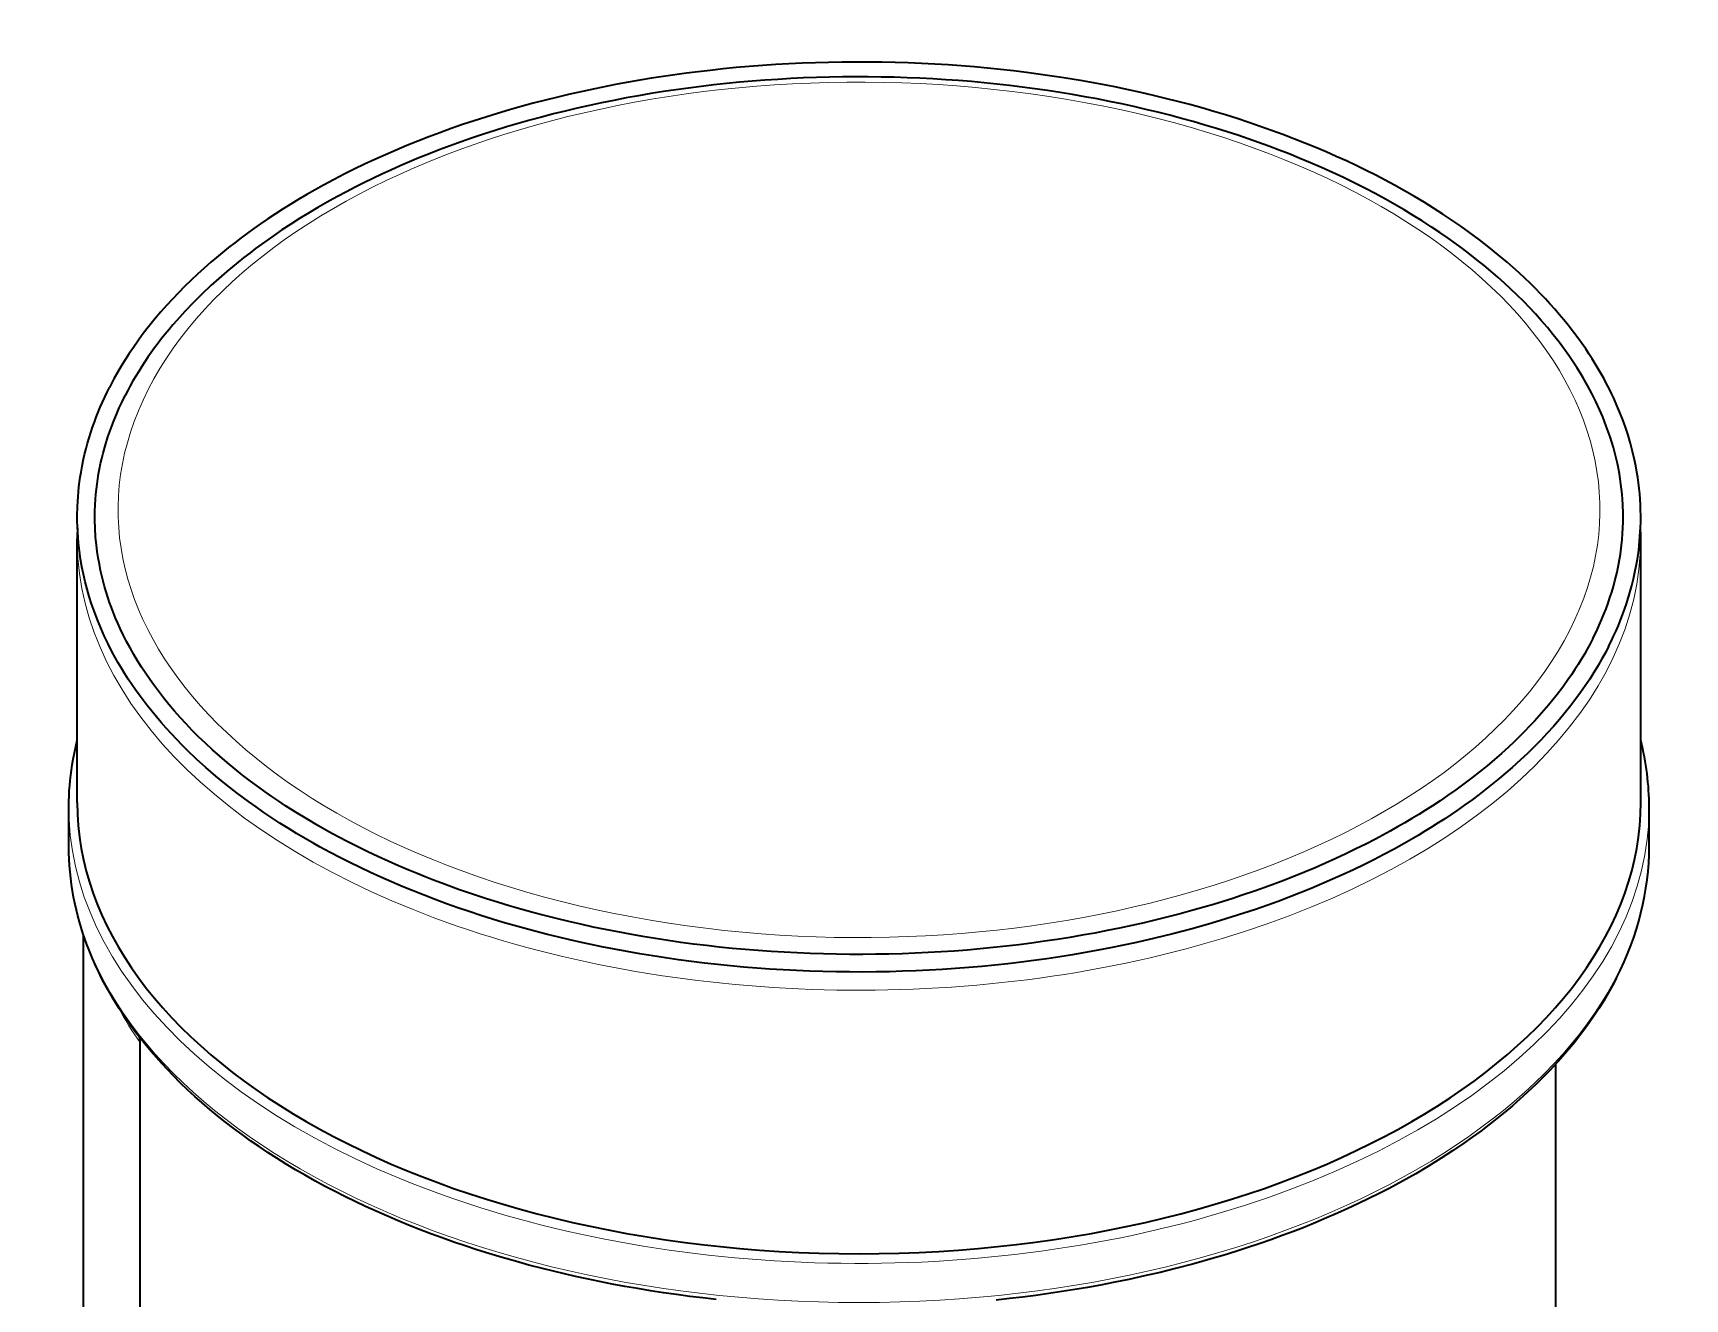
# Model space of a CAD drawing. Extents: x -1556 to 2480, y -1748 to 2591.
# Drawn here: x 1239.2 to 1630.2, y 2257.8 to 2557.4 of the extents above; entities that cross this region are included whole.
import ezdxf

# ---------------------------------------------------------------- set-up
doc = ezdxf.new("R2010")
doc.units = 0

msp = doc.modelspace()

# ---------------------------------------------------------------- linework, layer by layer
at = {"color": 7, "lineweight": 35}
for p, q in [((1249.69519, 2375.332764), (1249.69519, 2437.685059)), ((1619.69519, 2375.338867), (1619.69519, 2437.691406)), ((1251.19519, 1551.172241), (1251.19519, 2343.86792)), ((1264.556885, 1511.489502), (1264.556885, 2318.499268)), ((1599.623901, 1597.619385), (1599.623901, 2313.430176))]:
    msp.add_line(p, q, dxfattribs=at)
at = {"color": 7, "lineweight": 35, "ltscale": 0.231281}
msp.add_line((1247.69519, 2364.926758), (1247.69519, 2374.177979), dxfattribs=at)
at = {"color": 7, "lineweight": 35, "ltscale": 0.231274}
msp.add_line((1621.69519, 2364.933105), (1621.69519, 2374.184082), dxfattribs=at)
at = {"color": 7, "lineweight": 35}
for points in [[(1612.07019, 2412.204102), (1612.688354, 2413.447754), (1613.283936, 2414.702637), (1613.850952, 2415.955811), (1614.394775, 2417.219238), (1614.910278, 2418.480957), (1615.401855, 2419.752441), (1615.865479, 2421.022461), (1616.304688, 2422.301025), (1616.994629, 2424.49585), (1617.606934, 2426.699707), (1617.989868, 2428.250488), (1618.334229, 2429.804199), (1618.640015, 2431.361816), (1618.907104, 2432.921875), (1619.211304, 2435.073486), (1619.441772, 2437.228516), (1619.598389, 2439.386475), (1619.68103, 2441.545898), (1619.694336, 2443.20459), (1619.674561, 2444.494141), (1619.628296, 2445.783203), (1619.555786, 2447.072754), (1619.456909, 2448.360352), (1619.331543, 2449.648438), (1619.180176, 2450.933594), (1619.002197, 2452.219238), (1618.79834, 2453.501465), (1618.533691, 2454.962891), (1618.235107, 2456.421875), (1617.784302, 2458.361816), (1617.273315, 2460.296631), (1616.702637, 2462.224609), (1616.072388, 2464.145508), (1615.453369, 2465.870117), (1614.786377, 2467.588623), (1614.071655, 2469.299316), (1613.309448, 2471.002197), (1612.764893, 2472.154297), (1612.20105, 2473.297363), (1611.613159, 2474.441406), (1611.006714, 2475.575684), (1610.339966, 2476.774658), (1609.653076, 2477.962402), (1608.938965, 2479.151123), (1608.205322, 2480.328125), (1607.444214, 2481.506104), (1606.664307, 2482.671875), (1605.856812, 2483.838379), (1605.03125, 2484.992188), (1603.787231, 2486.663086), (1602.495605, 2488.320313), (1601.476929, 2489.577393), (1600.430542, 2490.826172), (1599.357178, 2492.066406), (1598.25647, 2493.29834), (1597.12915, 2494.52124), (1595.974976, 2495.735352), (1594.794556, 2496.939941), (1593.587646, 2498.135498), (1592.259521, 2499.411621), (1590.901489, 2500.67627), (1589.513794, 2501.929688), (1588.096924, 2503.171387), (1585.966919, 2504.969971), (1583.775513, 2506.742188), (1581.523315, 2508.487793), (1579.211426, 2510.205566), (1577.141113, 2511.68457), (1575.026489, 2513.141846), (1572.868164, 2514.57666), (1570.666992, 2515.98877), (1568.423462, 2517.377197), (1566.138306, 2518.742188), (1563.812378, 2520.083008), (1561.446289, 2521.399414), (1559.226929, 2522.592773), (1556.974487, 2523.764648), (1554.689819, 2524.914551), (1552.373169, 2526.04248), (1550.025513, 2527.148193), (1547.647095, 2528.231445), (1545.239014, 2529.291504), (1542.801392, 2530.328613), (1540.2323, 2531.383789), (1537.632568, 2532.413574), (1535.003418, 2533.416992), (1532.345337, 2534.394531), (1529.659302, 2535.345215), (1526.945801, 2536.269531), (1524.205933, 2537.166748), (1521.440308, 2538.036621), (1518.64978, 2538.878906), (1515.835083, 2539.693359), (1512.99707, 2540.480225), (1510.136475, 2541.23877), (1507.254272, 2541.96875), (1504.351196, 2542.67041), (1501.428101, 2543.342773), (1498.485718, 2543.986816), (1495.206177, 2544.665527), (1491.905273, 2545.30835), (1487.563843, 2546.093506), (1483.190552, 2546.816406), (1478.788086, 2547.476563), (1474.359009, 2548.07373), (1471.282715, 2548.449707), (1468.195801, 2548.79541), (1465.099243, 2549.110352), (1461.993896, 2549.394775), (1458.880859, 2549.648438), (1455.760742, 2549.871582), (1452.634521, 2550.063965), (1449.503174, 2550.225098), (1446.367676, 2550.355957), (1443.22876, 2550.455322), (1440.08728, 2550.523926), (1436.944336, 2550.561523), (1433.800781, 2550.568359), (1430.657471, 2550.543945), (1427.515259, 2550.48877), (1424.375244, 2550.402344), (1421.238037, 2550.285156), (1418.104858, 2550.137207), (1414.976318, 2549.958252), (1411.853516, 2549.748535), (1408.737183, 2549.507813), (1405.628418, 2549.236816), (1402.528076, 2548.934814), (1399.43689, 2548.602539), (1396.650757, 2548.275635), (1393.873657, 2547.924316), (1391.106079, 2547.547852), (1388.348877, 2547.146973), (1385.602417, 2546.72168), (1382.867676, 2546.271729), (1380.14502, 2545.797363), (1377.435181, 2545.298828), (1375.146729, 2544.857178), (1372.178345, 2544.255127), (1369.228027, 2543.624023), (1366.296509, 2542.963867), (1363.384766, 2542.274658), (1360.493408, 2541.556641), (1357.623535, 2540.810547), (1354.775635, 2540.036133), (1351.950806, 2539.233398), (1349.14978, 2538.402832), (1346.373291, 2537.544922), (1343.62207, 2536.659668), (1340.897217, 2535.74707), (1338.199219, 2534.807617), (1335.529053, 2533.841553), (1332.887329, 2532.849121), (1330.274902, 2531.830811), (1327.692383, 2530.786621), (1325.140747, 2529.716797), (1322.620605, 2528.621582), (1320.132568, 2527.501953), (1317.67749, 2526.357422), (1315.255981, 2525.188477), (1312.868896, 2523.995605), (1310.516724, 2522.779053), (1307.952148, 2521.403809), (1305.989014, 2520.314941), (1304.053467, 2519.209473), (1302.14563, 2518.087402), (1300.266357, 2516.94873), (1298.415405, 2515.793945), (1296.593872, 2514.623535), (1294.801514, 2513.437012), (1293.039307, 2512.235352), (1291.482666, 2511.143066), (1289.950806, 2510.039063), (1288.443726, 2508.922852), (1286.962036, 2507.795166), (1285.505615, 2506.655762), (1284.075073, 2505.504883), (1282.670288, 2504.342773), (1281.291992, 2503.169922), (1279.710815, 2501.781982), (1278.16626, 2500.379395), (1276.615723, 2498.921387), (1275.104858, 2497.448242), (1273.634033, 2495.960938), (1272.203613, 2494.459473), (1270.814087, 2492.944336), (1269.46582, 2491.416016), (1268.159058, 2489.874268), (1266.894287, 2488.319824), (1266.17981, 2487.412354), (1265.07666, 2485.965332), (1264.009766, 2484.508789), (1262.97937, 2483.041992), (1261.985718, 2481.566406), (1261.029053, 2480.081299), (1260.109619, 2478.587646), (1259.227783, 2477.085449), (1258.383545, 2475.575195), (1257.32019, 2473.555908)], [(1596.133789, 2489.427734), (1594.769531, 2490.944824), (1593.366455, 2492.446533), (1591.925049, 2493.932617), (1590.445435, 2495.40332), (1588.950195, 2496.837158), (1587.418701, 2498.255371), (1585.851685, 2499.657471), (1584.249268, 2501.043457), (1582.612061, 2502.412598), (1580.94043, 2503.765381), (1579.234863, 2505.101074), (1577.495728, 2506.419434), (1576.120117, 2507.433105), (1574.14624, 2508.844238), (1572.133545, 2510.234375), (1570.08252, 2511.602539), (1567.993774, 2512.94873), (1565.868042, 2514.272461), (1563.705811, 2515.57373), (1561.50769, 2516.852295), (1559.274414, 2518.107422), (1556.851196, 2519.422363), (1554.389282, 2520.709961), (1551.889526, 2521.970703), (1549.352661, 2523.203369), (1546.779419, 2524.408203), (1544.170776, 2525.584717), (1541.527466, 2526.73291), (1538.850342, 2527.852051), (1536.487793, 2528.804443), (1534.100098, 2529.734863), (1531.688965, 2530.642578), (1529.254028, 2531.527832), (1526.796631, 2532.389648), (1524.31665, 2533.22876), (1521.81543, 2534.044434), (1519.292847, 2534.836914), (1516.563965, 2535.660645), (1513.812012, 2536.457031), (1511.03833, 2537.22583), (1508.243042, 2537.966797), (1505.427856, 2538.680176), (1502.592529, 2539.365234), (1499.738647, 2540.021973), (1496.866333, 2540.650391), (1493.977173, 2541.25), (1491.071289, 2541.821289), (1488.149902, 2542.363281), (1485.213501, 2542.876465), (1482.263184, 2543.360596), (1479.299438, 2543.81543), (1476.323486, 2544.240723), (1473.335693, 2544.636719), (1470.337402, 2545.003174), (1467.329102, 2545.339844), (1464.311768, 2545.646973), (1461.286133, 2545.923828), (1458.253174, 2546.171387), (1455.213501, 2546.388672), (1452.168213, 2546.575684), (1449.118042, 2546.73291), (1446.063965, 2546.860352), (1443.006592, 2546.957275), (1439.946899, 2547.023926), (1436.885864, 2547.060791), (1433.824097, 2547.067383), (1430.762573, 2547.043457), (1427.702271, 2546.989746), (1424.643799, 2546.905762), (1421.588135, 2546.791504), (1418.536133, 2546.647461), (1415.488647, 2546.4729), (1412.446533, 2546.268555), (1409.410522, 2546.03418), (1406.381714, 2545.77002), (1403.360596, 2545.47583), (1400.348389, 2545.151855), (1397.345581, 2544.79834), (1394.353271, 2544.415039), (1391.37207, 2544.002441), (1388.403076, 2543.560059), (1385.446777, 2543.088867), (1382.504395, 2542.588135), (1379.576172, 2542.058594), (1376.663696, 2541.5), (1373.766968, 2540.912354), (1370.887451, 2540.296387), (1368.025513, 2539.651855), (1365.182251, 2538.979004), (1362.358032, 2538.277832), (1359.554321, 2537.548828), (1356.771118, 2536.791748), (1354.01001, 2536.007324), (1351.27063, 2535.195068), (1348.554932, 2534.355957), (1345.862671, 2533.489258), (1343.195557, 2532.596191), (1340.553345, 2531.67627), (1337.937866, 2530.72998), (1335.348633, 2529.757324), (1332.787598, 2528.758789), (1330.552368, 2527.856934), (1328.319336, 2526.926758), (1326.110352, 2525.976563), (1323.924438, 2525.006104), (1321.76355, 2524.016357), (1319.626953, 2523.006836), (1317.516113, 2521.978027), (1315.430786, 2520.930176), (1313.371582, 2519.863037), (1311.089111, 2518.641357), (1308.84082, 2517.395996), (1306.627563, 2516.127441), (1304.449829, 2514.836182), (1302.30835, 2513.521973), (1300.203613, 2512.185547), (1298.13623, 2510.82666), (1296.107178, 2509.446289), (1293.979858, 2507.946045), (1291.897461, 2506.421631), (1290.500732, 2505.366211), (1289.117554, 2504.293457), (1287.76416, 2503.21582), (1286.424927, 2502.121094), (1285.115845, 2501.021973), (1283.821533, 2499.905518), (1282.557617, 2498.785156), (1281.309082, 2497.647949), (1279.186401, 2495.638184), (1277.135986, 2493.5979), (1275.158813, 2491.527344), (1273.255981, 2489.427246)], [(1608.359009, 2414.090332), (1609.277466, 2415.963135), (1609.874756, 2417.259766), (1610.442505, 2418.560791), (1610.980225, 2419.864746), (1611.488281, 2421.172363), (1611.966431, 2422.48291), (1612.414673, 2423.796631), (1612.832886, 2425.112793), (1613.221191, 2426.431641), (1613.577515, 2427.74585), (1614.088989, 2429.866699), (1614.523071, 2431.992188), (1614.879883, 2434.121582), (1615.15918, 2436.25415), (1615.295166, 2437.598145), (1615.400635, 2438.942871), (1615.47522, 2440.288086), (1615.519043, 2441.634033), (1615.526001, 2443.735352), (1615.458008, 2445.83667), (1615.384399, 2447.052246), (1615.285645, 2448.267578), (1615.161865, 2449.481934), (1615.012939, 2450.695801), (1614.838867, 2451.908691), (1614.639771, 2453.120605), (1614.415649, 2454.331299), (1614.166382, 2455.540527), (1613.876221, 2456.815674), (1613.558228, 2458.088623), (1613.21228, 2459.359863), (1612.838623, 2460.628906), (1612.437012, 2461.895508), (1612.007813, 2463.159668), (1611.550781, 2464.421387), (1610.703491, 2466.576172), (1609.935913, 2468.363525), (1609.083496, 2470.204102), (1608.140625, 2472.096191), (1607.134277, 2473.979004), (1606.064819, 2475.851807), (1605.50647, 2476.78418), (1604.603027, 2478.234863), (1603.661377, 2479.678711), (1602.681763, 2481.115234), (1601.664551, 2482.543701), (1600.365601, 2484.284668), (1599.01062, 2486.012695), (1597.599854, 2487.727295), (1596.133789, 2489.427734)], [(1612.07019, 2412.204102), (1611.40979, 2410.933594), (1610.527832, 2409.318604), (1609.602783, 2407.712646), (1608.63501, 2406.116211), (1607.624756, 2404.529785), (1606.572266, 2402.953125), (1605.477905, 2401.387451), (1604.342041, 2399.832764), (1603.164917, 2398.289307), (1601.83728, 2396.622559), (1600.46167, 2394.970459), (1599.038452, 2393.333008), (1597.567993, 2391.710449), (1596.050903, 2390.103516), (1594.487549, 2388.512695), (1592.878418, 2386.938477), (1591.224121, 2385.380859), (1589.258911, 2383.604492), (1587.756348, 2382.295898), (1586.221313, 2381.000977), (1584.654419, 2379.719727), (1583.055542, 2378.451904), (1581.425659, 2377.198486), (1579.764526, 2375.959229), (1578.072998, 2374.734619), (1576.351074, 2373.524902), (1574.848633, 2372.498047), (1573.324219, 2371.482422), (1571.77832, 2370.478027), (1570.21106, 2369.485352), (1568.622803, 2368.504395), (1567.01355, 2367.535156), (1565.384033, 2366.577881), (1563.733887, 2365.632813), (1561.324097, 2364.293945), (1558.873535, 2362.980957), (1556.521606, 2361.764648), (1554.134399, 2360.571777), (1551.712891, 2359.402832), (1549.257813, 2358.258301), (1546.769775, 2357.138428), (1544.249634, 2356.043457), (1541.697876, 2354.973633), (1539.115479, 2353.929199), (1536.50293, 2352.910889), (1533.861328, 2351.918457), (1531.191162, 2350.952637), (1528.493164, 2350.013184), (1525.768311, 2349.100586), (1523.01709, 2348.215332), (1520.240601, 2347.357178), (1517.439575, 2346.526855), (1513.239502, 2345.345703), (1508.989746, 2344.227051), (1504.692993, 2343.170898), (1500.351929, 2342.177734), (1497.307373, 2341.524902), (1494.243652, 2340.902832), (1491.258301, 2340.330566), (1488.256592, 2339.787354), (1485.239502, 2339.273926), (1482.207886, 2338.790527), (1479.162598, 2338.337158), (1476.104492, 2337.913574), (1473.034546, 2337.520508), (1469.953491, 2337.157715), (1466.862305, 2336.825195), (1463.761963, 2336.523438), (1460.653198, 2336.252441), (1457.536865, 2336.011719), (1454.414063, 2335.801758), (1451.285522, 2335.623047), (1448.152344, 2335.474854), (1445.015137, 2335.357666), (1441.875122, 2335.271484), (1438.73291, 2335.216064), (1435.5896, 2335.191895), (1432.446045, 2335.198486), (1429.303101, 2335.236084), (1426.161621, 2335.304688), (1423.022705, 2335.404297), (1419.887207, 2335.534912), (1416.755859, 2335.696289), (1413.629639, 2335.888672), (1410.509521, 2336.111572), (1407.396484, 2336.365234), (1404.291138, 2336.649902), (1401.19458, 2336.964844), (1398.107666, 2337.310547), (1395.031372, 2337.686279), (1391.966431, 2338.092529), (1388.913696, 2338.528809), (1385.874146, 2338.995361), (1382.848755, 2339.491699), (1379.838135, 2340.017822), (1376.843384, 2340.57373), (1373.865234, 2341.158691), (1370.904663, 2341.773438), (1368.990601, 2342.188477), (1366.297852, 2342.796143), (1363.621826, 2343.428223), (1360.963013, 2344.084473), (1358.322144, 2344.764648), (1355.699707, 2345.469238), (1353.096436, 2346.197021), (1350.512939, 2346.94873), (1347.950073, 2347.723633), (1345.184448, 2348.593506), (1342.44458, 2349.490723), (1339.731079, 2350.414795), (1337.045044, 2351.365723), (1334.386963, 2352.343018), (1331.757813, 2353.34668), (1329.158081, 2354.376465), (1326.588989, 2355.431641), (1324.050781, 2356.512207), (1321.544312, 2357.618164), (1319.070435, 2358.748535), (1316.629639, 2359.903809), (1314.2229, 2361.083008), (1311.85083, 2362.285889), (1309.514038, 2363.512695), (1307.213135, 2364.762207), (1305.650757, 2365.635742), (1303.603271, 2366.8125), (1301.58728, 2368.007568), (1299.603149, 2369.221191), (1297.651611, 2370.452637), (1295.73291, 2371.702148), (1293.847656, 2372.969238), (1291.996094, 2374.253418), (1290.178955, 2375.554688), (1287.549438, 2377.51416), (1284.997681, 2379.509277), (1282.525024, 2381.539307), (1280.132813, 2383.603027), (1277.930176, 2385.599609), (1275.802734, 2387.624756), (1274.495605, 2388.921143), (1273.219238, 2390.228516), (1271.973877, 2391.546875), (1270.760254, 2392.875488), (1269.578003, 2394.214844), (1268.427979, 2395.563477), (1267.309692, 2396.922607), (1266.224243, 2398.290771), (1265.27832, 2399.525879), (1264.359131, 2400.767822), (1263.467407, 2402.015625), (1262.602417, 2403.270508), (1261.76416, 2404.531982), (1260.953003, 2405.799805), (1260.168823, 2407.074219), (1259.411987, 2408.354492), (1258.682495, 2409.641113), (1257.980713, 2410.93335), (1257.000732, 2412.839844), (1256.080811, 2414.757813), (1255.245728, 2416.630127), (1254.468018, 2418.511719), (1253.747803, 2420.402344), (1253.085693, 2422.300781), (1252.528809, 2424.052246), (1252.02124, 2425.809082), (1251.563354, 2427.571289), (1251.155273, 2429.338379), (1250.7948, 2431.12207), (1250.485229, 2432.909668), (1250.294922, 2434.190918), (1250.130493, 2435.47583), (1249.992432, 2436.760254), (1249.880493, 2438.047363), (1249.794922, 2439.333984), (1249.735596, 2440.62207), (1249.702637, 2441.910156), (1249.696045, 2443.198242), (1249.744629, 2445.376221), (1249.80127, 2446.537354), (1249.879395, 2447.69873), (1249.978882, 2448.858887), (1250.099731, 2450.019043), (1250.241821, 2451.176758), (1250.405518, 2452.334961), (1250.590088, 2453.490234), (1250.842041, 2454.886719), (1251.124878, 2456.280762), (1251.438721, 2457.671875), (1251.783447, 2459.060547), (1252.128662, 2460.338379), (1252.498779, 2461.608887), (1252.89624, 2462.881104), (1253.317993, 2464.145264), (1253.73999, 2465.336182), (1254.183105, 2466.519531), (1254.650635, 2467.703857), (1255.138916, 2468.879883), (1255.651733, 2470.057617), (1256.184814, 2471.226074), (1256.742676, 2472.395752), (1257.32019, 2473.555908)], [(1608.359009, 2414.090332), (1607.717773, 2412.856934), (1607.049561, 2411.628418), (1606.354248, 2410.40332), (1605.632324, 2409.183594), (1604.883301, 2407.968018), (1604.107788, 2406.757813), (1603.30542, 2405.552246), (1602.476807, 2404.352051), (1601.228149, 2402.621582), (1599.924316, 2400.90332), (1598.912354, 2399.625488), (1597.870117, 2398.35498), (1596.797241, 2397.092285), (1595.694458, 2395.837402), (1594.561401, 2394.59082), (1593.398804, 2393.352539), (1592.206299, 2392.123047), (1590.984619, 2390.902344), (1589.706909, 2389.665527), (1588.399292, 2388.438477), (1586.750488, 2386.943848), (1585.056763, 2385.465088), (1583.318848, 2384.002441), (1581.536987, 2382.556152), (1579.711914, 2381.127441), (1577.843872, 2379.71582), (1575.933716, 2378.322754), (1573.981689, 2376.947754), (1572.198242, 2375.732422), (1570.382324, 2374.532227), (1568.782837, 2373.505371), (1567.159668, 2372.490723), (1565.512695, 2371.487793), (1563.842651, 2370.497803), (1562.149414, 2369.52002), (1560.433716, 2368.555664), (1558.695435, 2367.60376), (1556.935303, 2366.665039), (1554.634888, 2365.475586), (1552.299194, 2364.30835), (1549.928711, 2363.164063), (1547.524048, 2362.042969), (1545.08606, 2360.945801), (1542.615479, 2359.87207), (1540.112915, 2358.822998), (1537.579102, 2357.79834), (1534.595581, 2356.638672), (1531.572021, 2355.513184), (1528.509888, 2354.422363), (1525.410156, 2353.366699), (1523.154297, 2352.628174), (1520.880371, 2351.908203), (1518.588379, 2351.207031), (1516.279175, 2350.524658), (1513.499512, 2349.734863), (1510.696899, 2348.972656), (1507.871582, 2348.238037), (1505.02478, 2347.53125), (1502.157104, 2346.852539), (1499.269531, 2346.202148), (1496.362793, 2345.580566), (1493.437988, 2344.987305), (1490.495605, 2344.422852), (1487.536987, 2343.887695), (1484.5625, 2343.381592), (1481.573486, 2342.904785), (1478.570557, 2342.457764), (1475.554688, 2342.040039), (1472.526611, 2341.652344), (1469.487549, 2341.294434), (1466.43811, 2340.966797), (1463.379272, 2340.668945), (1460.312012, 2340.401367), (1457.237183, 2340.163818), (1454.15564, 2339.956787), (1451.068481, 2339.780273), (1447.976318, 2339.634033), (1444.880371, 2339.518555), (1441.78125, 2339.433105), (1438.680176, 2339.378662), (1435.577881, 2339.354736), (1432.475342, 2339.361328), (1429.373413, 2339.398438), (1426.273193, 2339.466309), (1423.175293, 2339.564453), (1420.080933, 2339.693359), (1416.990723, 2339.852539), (1413.905884, 2340.04248), (1410.827148, 2340.262451), (1407.755371, 2340.512695), (1404.691772, 2340.793457), (1401.636841, 2341.104248), (1398.591797, 2341.445068), (1395.557251, 2341.815918), (1392.534424, 2342.216553), (1389.523926, 2342.646973), (1386.526855, 2343.106934), (1383.544067, 2343.596191), (1380.576294, 2344.114746), (1377.624512, 2344.662598), (1374.689697, 2345.239258), (1371.772461, 2345.844971), (1368.874023, 2346.479004), (1365.994873, 2347.141602), (1363.136108, 2347.83252), (1360.298462, 2348.55127), (1357.482788, 2349.297852), (1354.689941, 2350.072021), (1351.920776, 2350.873535), (1349.176025, 2351.701904), (1346.564453, 2352.522705), (1343.976929, 2353.36792), (1339.931641, 2354.755371), (1335.95105, 2356.202637), (1333.986084, 2356.948242), (1332.038086, 2357.708496), (1330.107666, 2358.483154), (1328.195068, 2359.272217), (1325.706177, 2360.332031), (1323.249512, 2361.415527), (1320.825928, 2362.523438), (1318.435791, 2363.654297), (1316.0802, 2364.808594), (1313.759644, 2365.985352), (1311.474854, 2367.184814), (1309.22644, 2368.40625), (1306.590698, 2369.892578), (1304.008789, 2371.40918), (1301.482056, 2372.955322), (1299.011353, 2374.530273), (1297.375854, 2375.609131), (1295.766479, 2376.700684), (1294.184082, 2377.804688), (1292.628296, 2378.920898), (1290.69165, 2380.355469), (1288.799683, 2381.809082), (1286.952759, 2383.280762), (1285.151611, 2384.77002), (1283.396606, 2386.276367), (1281.688477, 2387.799561), (1280.027466, 2389.338867), (1278.414307, 2390.894043), (1276.920898, 2392.391113), (1275.471802, 2393.901367), (1274.067261, 2395.424316), (1272.707764, 2396.959961), (1271.393555, 2398.507324), (1270.124878, 2400.066162), (1268.902222, 2401.635986), (1267.72583, 2403.216309), (1266.913086, 2404.353027), (1265.886475, 2405.846191), (1264.900879, 2407.347656), (1263.956543, 2408.856934), (1263.053589, 2410.373291), (1262.192261, 2411.896973), (1261.372681, 2413.427002), (1260.594971, 2414.963379), (1259.859253, 2416.505615), (1259.305786, 2417.732422), (1258.775879, 2418.969727), (1258.275635, 2420.203369), (1257.799561, 2421.446533), (1257.352661, 2422.686035), (1256.930542, 2423.934082), (1256.537231, 2425.179199), (1256.169312, 2426.431641), (1255.665771, 2428.323486), (1255.223999, 2430.219238), (1254.91748, 2431.725098), (1254.649902, 2433.233398), (1254.421143, 2434.74292), (1254.231201, 2436.25415), (1254.042603, 2438.220459), (1253.919678, 2440.188477), (1253.862549, 2442.157227), (1253.871338, 2444.126221), (1253.932251, 2445.833496), (1254.005615, 2447.046387), (1254.10376, 2448.257813), (1254.227173, 2449.469727), (1254.375244, 2450.678711), (1254.548584, 2451.889648), (1254.74646, 2453.096924), (1254.969727, 2454.305908), (1255.217407, 2455.510254), (1255.502197, 2456.765137), (1255.812744, 2458.01416), (1256.345093, 2459.938965), (1256.941162, 2461.858398), (1257.600952, 2463.772217), (1258.324219, 2465.679688), (1258.941772, 2467.185059), (1259.598755, 2468.685059), (1260.29541, 2470.180176), (1261.03125, 2471.669678)], [(1247.69519, 2374.177979), (1247.710938, 2375.591309), (1247.750488, 2376.827393), (1247.814209, 2378.062988), (1247.9021, 2379.29834), (1248.013916, 2380.532715), (1248.149902, 2381.766113), (1248.310059, 2382.998535), (1248.494141, 2384.229736), (1248.721436, 2385.564941), (1249.013794, 2387.081055), (1249.336426, 2388.56665), (1249.69519, 2390.053711)], [(1400.862427, 2257.700684), (1397.744873, 2258.049805), (1394.637817, 2258.429199), (1391.542358, 2258.8396), (1388.459229, 2259.280273), (1385.389282, 2259.751465), (1382.333618, 2260.252686), (1379.292847, 2260.78418), (1376.268066, 2261.345459), (1373.26001, 2261.936523), (1370.269653, 2262.557373), (1367.624878, 2263.134277), (1364.995483, 2263.734619), (1362.381836, 2264.35791), (1359.784424, 2265.003906), (1356.566406, 2265.842285), (1353.375854, 2266.716309), (1350.214111, 2267.624756), (1347.082153, 2268.567871), (1344.288086, 2269.446777), (1341.52002, 2270.353027), (1338.778564, 2271.286865), (1336.064819, 2272.247559), (1333.37915, 2273.235107), (1330.722656, 2274.249023), (1328.095947, 2275.289551), (1325.499756, 2276.355957), (1322.934814, 2277.447754), (1320.401978, 2278.56543), (1317.901855, 2279.708008), (1315.435181, 2280.875244), (1313.002686, 2282.066895), (1310.605103, 2283.283203), (1308.24292, 2284.522949), (1305.917358, 2285.786133), (1303.611084, 2287.082764), (1301.343262, 2288.402344), (1299.114258, 2289.744629), (1296.924561, 2291.109375), (1294.807007, 2292.475586), (1292.729004, 2293.862549), (1290.69104, 2295.270508), (1288.693848, 2296.69873), (1286.723145, 2298.158203), (1284.794922, 2299.637207), (1282.90979, 2301.13623), (1281.068359, 2302.654297), (1279.270996, 2304.190918), (1277.518311, 2305.746094), (1275.810913, 2307.319336), (1274.149292, 2308.910156), (1272.36853, 2310.686279), (1271.017822, 2312.087158), (1269.702148, 2313.500244), (1268.421997, 2314.925293), (1267.17749, 2316.361816), (1265.968994, 2317.80957), (1264.796875, 2319.268555), (1263.661133, 2320.738281), (1262.562622, 2322.217773), (1261.027344, 2324.394043), (1259.571777, 2326.59082), (1258.813721, 2327.794434), (1258.075562, 2329.010254), (1257.365601, 2330.225098), (1256.676392, 2331.452148), (1256.015137, 2332.677734), (1255.375244, 2333.914551), (1254.763184, 2335.150146), (1254.173096, 2336.396484), (1253.293823, 2338.370605), (1252.477295, 2340.355469), (1251.9646, 2341.693115), (1251.478516, 2343.041016), (1251.023071, 2344.387207), (1250.594971, 2345.742676), (1250.197388, 2347.09668), (1249.827637, 2348.458496), (1249.488159, 2349.818848), (1249.177002, 2351.186279), (1248.827881, 2352.908203), (1248.562744, 2354.404541), (1248.332886, 2355.903076), (1248.138184, 2357.404053), (1247.978882, 2358.906494), (1247.854858, 2360.410645), (1247.766235, 2361.915527), (1247.713013, 2363.420898), (1247.69519, 2364.926758)], [(1613.960815, 2333.807373), (1613.005371, 2331.98584), (1611.996338, 2330.175781), (1610.93396, 2328.376953), (1609.818604, 2326.59082), (1608.68335, 2324.865479), (1607.498901, 2323.152832), (1606.265503, 2321.453125), (1604.983643, 2319.766602), (1604.064697, 2318.603271), (1603.128418, 2317.453613), (1602.163574, 2316.303711), (1601.182007, 2315.167969), (1600.171875, 2314.032715), (1599.145752, 2312.911621), (1598.091064, 2311.79126), (1597.020996, 2310.685547), (1594.972168, 2308.648438), (1592.849121, 2306.63916), (1591.122192, 2305.07373), (1589.35022, 2303.526367), (1587.533813, 2301.997559), (1585.673462, 2300.487793), (1583.769653, 2298.997559), (1581.82312, 2297.526611), (1579.834229, 2296.075928), (1577.803833, 2294.645996), (1575.168823, 2292.861328), (1572.468994, 2291.111328), (1569.491699, 2289.266846), (1566.442261, 2287.463867), (1563.322388, 2285.703125), (1560.133667, 2283.985596), (1557.75647, 2282.756104), (1555.343628, 2281.550293), (1552.89624, 2280.369141), (1550.415161, 2279.212402), (1547.900757, 2278.080566), (1545.354004, 2276.974121), (1542.775513, 2275.893066), (1540.166138, 2274.837891), (1537.526367, 2273.808838), (1534.857178, 2272.806152), (1532.159424, 2271.830078), (1529.433472, 2270.881104), (1526.680664, 2269.958984), (1523.901245, 2269.064453), (1521.096313, 2268.197754), (1518.266602, 2267.358887), (1513.972168, 2266.151855), (1509.626465, 2265.009277), (1505.974976, 2264.108154), (1502.291748, 2263.252441), (1498.578125, 2262.442383), (1494.83606, 2261.678223), (1491.820679, 2261.100098), (1488.78894, 2260.55127), (1485.741699, 2260.032959), (1482.679688, 2259.544678), (1479.604004, 2259.08667), (1476.515381, 2258.65918), (1473.414917, 2258.261963), (1470.303101, 2257.895508), (1467.181274, 2257.559814)]]:
    msp.add_lwpolyline(points, dxfattribs=at)
for centre, radius, start, end in [((1314.804932, 2437.686035), 65.109706, 177.696483, 180.000664), ((1554.757446, 2437.687988), 64.937703, 0.003025, 2.318947)]:
    msp.add_arc(centre, radius, start, end, dxfattribs=at)
at = {"color": 7, "lineweight": 13}
for centre, major_axis, start_param, end_param in [((1434.69519, 2444.57959), (175.300537, 0), 5.9977871438, 12.280972451), ((1434.69519, 2437.688232), (185, 0), 3.1174211746, 6.2832137538), ((1434.69519, 2374.181152), (187, 0), 2.9952074914, 6.2832137538), ((1434.69519, 2364.929932), (187, 0), 3.1416211003, 6.2832137538), ((1434.69519, 2358.186523), (183.5, 0), 3.4418373743, 3.525565089)]:
    msp.add_ellipse(centre, major_axis=major_axis, ratio=0.57735, start_param=start_param, end_param=end_param, dxfattribs=at)
at = {"color": 7, "lineweight": 35}
for centre, major_axis, ratio, start_param, end_param in [((1431.932251, 2444.167725), (178.066284, 1.861694), 0.573788, 2.6645433179, 2.8508849877), ((1436.692383, 2374.160156), (185.002808, 0.031494), 0.585074, 6.283114988, 6.4302620861), ((1434.69519, 2375.335938), (185, 0), 0.57735, 3.1416211003, 6.2832137538), ((1440.08606, 2365.108398), (181.609009, -0.275146), 0.593695, 5.9911891813, 6.2840788026), ((1255.285156, 2316.336426), (8.193115, 5.733521), 0.757042, 5.7960033974, 5.9480819569)]:
    msp.add_ellipse(centre, major_axis=major_axis, ratio=ratio, start_param=start_param, end_param=end_param, dxfattribs=at)

doc.saveas('drawing.dxf')
